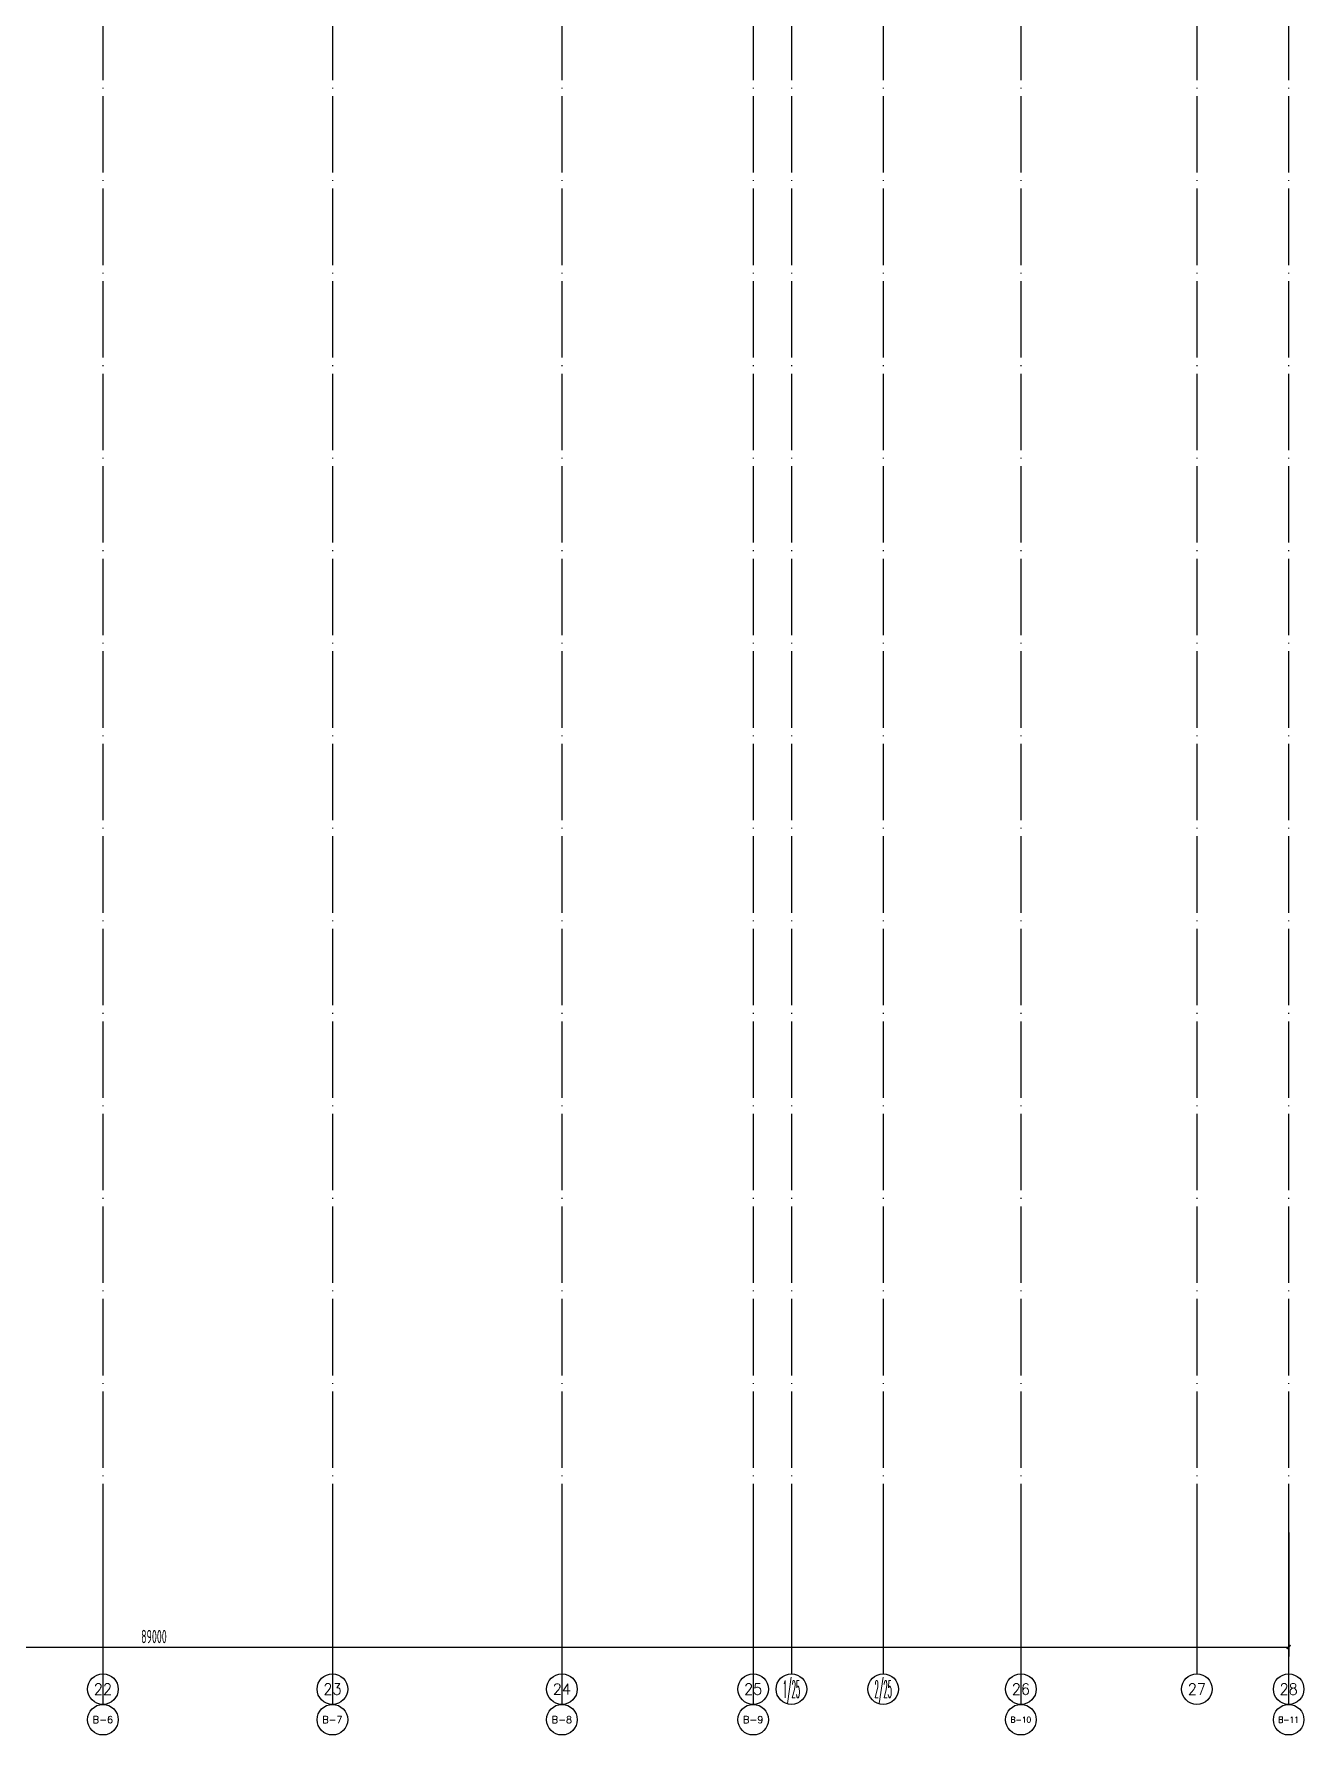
# Model space of a CAD drawing. Extents: x -473190 to 2138458, y -81875 to 2633646.
# Drawn here: x 1070655 to 1120457, y -66715 to 20 of the extents above; entities that cross this region are included whole.
import ezdxf
from ezdxf.enums import TextEntityAlignment as Align

# ---------------------------------------------------------------- set-up
doc = ezdxf.new("R2010")
doc.units = 0
doc.header["$LTSCALE"] = 1000
doc.linetypes.add('DOTE', pattern=[2.42, 2, -0.2, 0.02, -0.2])
for name, color, linetype in [('AXIS', 3, 'Continuous'), ('AXIS_TEXT', 7, 'Continuous'), ('DOTE', 1, 'DOTE')]:
    doc.layers.add(name, color=color, linetype=linetype)
doc.styles.add('_TCH_AXIS', font='COMPLEX', dxfattribs={"bigfont": 'GBCBIG'})
doc.styles.add('_TCH_DIM_T3', font='tssdeng.shx', dxfattribs={"width": 0.564706, "bigfont": '@@@tssdchn.shx'})
doc.styles.add('COMPLEX', font='COMPLEX.shx', dxfattribs={"width": 0.65})
doc.dimstyles.new('_TCH_ARCH&&150', dxfattribs={"dimtxt": 525, "dimasz": 150, "dimexe": 375, "dimexo": 450, "dimgap": 150, "dimtad": 1, "dimdec": 0, "dimzin": 0, "dimdsep": 46, "dimtxsty": '_TCH_DIM_T3', "dimblk": 'ARCHTICK', "dimcen": 0.09, "dimclrt": 7, "dimazin": 2, "dimtfac": 1, "dimtdec": 0, "dimtix": 1, "dimtmove": 2, "dimatfit": 3, "dimfxl": 0, "dimtolj": 1, "dimtzin": 0, "dimarcsym": 0})

# ---------------------------------------------------------------- blocks, each defined once
blk = doc.blocks.new('_AXISO')
blk.add_circle((0, 0), 0.5)
at = {"layer": 'AXIS_TEXT', "style": 'COMPLEX', "width": 1.041667}
blk.add_attdef('A', text='', height=0.56, dxfattribs=at).set_placement((-0.25, -0.28), (0.25, -0.28), align=Align.FIT)
blk = doc.blocks.new('_ArchTick')
at = {"color": 0, "linetype": 'ByBlock', "const_width": 0.4}
blk.add_lwpolyline([(-0.5, -0.5), (0.5, 0.5)], dxfattribs=at)
blk = doc.blocks.new('*D1823')
at = {"layer": 'AXIS', "color": 0, "lineweight": -2, "transparency": 16777216}
for p, q in [((1105425, 49351), (1109048, 46089)), ((1019273, -53056), (1108769, 46340)), ((1015929, -50045), (1019551, -53307))]:
    blk.add_line(p, q, dxfattribs=at)
at = {"layer": 'Defpoints', "color": 0, "transparency": 16777216}
for p in [(1105090, 49652), (1108769, 46340), (1015594, -49743)]:
    blk.add_point(p, dxfattribs=at)
at = {"layer": 'AXIS', "color": 0, "lineweight": -2, "transparency": 16777216, "xscale": 150, "yscale": 150, "zscale": 150}
for p, rotation in [((1108769, 46340), 47.99999999999579), ((1019273, -53056), 227.9999999999958)]:
    blk.add_blockref('_ArchTick', p, dxfattribs=dict(at, rotation=rotation))
at = {"layer": 'AXIS', "color": 7, "transparency": 16777216, "insert": (1063714, -3082), "char_height": 525, "attachment_point": 5, "rotation": 48, "style": '_TCH_DIM_T3'}
blk.add_mtext('\\A1;133750', dxfattribs=at)
blk = doc.blocks.new('*D1850')
at = {"layer": 'AXIS', "color": 0, "lineweight": -2, "transparency": 16777216}
for p, q in [((918457, -58765), (918457, -63640)), ((1119857, -58765), (1119857, -63640)), ((918457, -63265), (1119857, -63265))]:
    blk.add_line(p, q, dxfattribs=at)
at = {"layer": 'Defpoints', "color": 0, "transparency": 16777216}
for p in [(918457, -58315), (1119857, -58315), (1119857, -63265)]:
    blk.add_point(p, dxfattribs=at)
at = {"layer": 'AXIS', "color": 0, "lineweight": -2, "transparency": 16777216, "xscale": 150, "yscale": 150, "zscale": 150, "rotation": 180}
blk.add_blockref('_ArchTick', (918457, -63265), dxfattribs=at)
at = {"layer": 'AXIS', "color": 0, "lineweight": -2, "transparency": 16777216, "xscale": 150, "yscale": 150, "zscale": 150}
blk.add_blockref('_ArchTick', (1119857, -63265), dxfattribs=at)
at = {"layer": 'AXIS', "color": 7, "transparency": 16777216, "insert": (1019157, -62853), "char_height": 525, "attachment_point": 5, "style": '_TCH_DIM_T3'}
blk.add_mtext('\\A1;201400', dxfattribs=at)
blk = doc.blocks.new('*D1870')
at = {"layer": 'AXIS', "color": 0, "lineweight": -2, "transparency": 16777216}
for p, q in [((1030857, -58765), (1030857, -63640)), ((1119857, -58765), (1119857, -63640)), ((1030857, -63265), (1119857, -63265))]:
    blk.add_line(p, q, dxfattribs=at)
at = {"layer": 'Defpoints', "color": 0, "transparency": 16777216}
for p in [(1030857, -58315), (1119857, -58315), (1119857, -63265)]:
    blk.add_point(p, dxfattribs=at)
at = {"layer": 'AXIS', "color": 0, "lineweight": -2, "transparency": 16777216, "xscale": 150, "yscale": 150, "zscale": 150, "rotation": 180}
blk.add_blockref('_ArchTick', (1030857, -63265), dxfattribs=at)
at = {"layer": 'AXIS', "color": 0, "lineweight": -2, "transparency": 16777216, "xscale": 150, "yscale": 150, "zscale": 150}
blk.add_blockref('_ArchTick', (1119857, -63265), dxfattribs=at)
at = {"layer": 'AXIS', "color": 7, "transparency": 16777216, "insert": (1075357, -62853), "char_height": 525, "attachment_point": 5, "style": '_TCH_DIM_T3'}
blk.add_mtext('\\A1;89000', dxfattribs=at)

msp = doc.modelspace()

# ---------------------------------------------------------------- linework, layer by layer
at = {"layer": 'AXIS'}
for p, q in [((1073356.7, -58315.4), (1073356.7, -65515.4)), ((1073356.7, -58315.4), (1073356.7, -64315.4)), ((1082356.7, -58315.4), (1082356.7, -65515.4)), ((1082356.7, -58315.4), (1082356.7, -64315.4)), ((1091356.7, -58315.4), (1091356.7, -65515.4)), ((1091356.7, -58315.4), (1091356.7, -64315.4)), ((1098856.7, -58315.4), (1098856.7, -65515.4)), ((1098856.7, -58315.4), (1098856.7, -64315.4)), ((1100356.7, -58315.4), (1100356.7, -64315.4)), ((1103956.7, -58315.4), (1103956.7, -64315.4)), ((1109356.7, -58315.4), (1109356.7, -65515.4)), ((1109356.7, -58315.4), (1109356.7, -64315.4)), ((1116256.7, -58315.4), (1116256.7, -64315.4)), ((1119856.7, -58315.4), (1119856.7, -65515.4)), ((1119856.7, -58315.4), (1119856.7, -64315.4))]:
    msp.add_line(p, q, dxfattribs=at)
at = {"layer": 'DOTE', "color": 16, "linetype": 'DOTE', "ltscale": 1.5}
for p, q in [((1073356.7, 171823.5), (1073356.7, -58315.4)), ((1082356.7, 171823.5), (1082356.7, -58315.4)), ((1091356.7, 171823.5), (1091356.7, -58315.4)), ((1098856.7, 171823.5), (1098856.7, -58315.4)), ((1109356.7, 171823.5), (1109356.7, -58315.4)), ((1119856.7, 171823.5), (1119856.7, -58315.4))]:
    msp.add_line(p, q, dxfattribs=at)
at = {"layer": 'DOTE', "color": 127, "linetype": 'DOTE', "ltscale": 1.5}
for p, q in [((1100356.7, 171823.5), (1100356.7, -58315.4)), ((1103956.7, 171823.5), (1103956.7, -58315.4)), ((1116256.7, 171823.5), (1116256.7, -58315.4))]:
    msp.add_line(p, q, dxfattribs=at)

# ---------------------------------------------------------------- block references
at = {"layer": 'AXIS'}
ref = msp.add_blockref('_AXISO', (1073356.7, -64915.4), dxfattribs=dict(at, xscale=1200, yscale=1200, zscale=1200))
ref.add_attrib('A', '22', dxfattribs={"layer": 'AXIS_TEXT', "height": 441.41, "style": '_TCH_AXIS'}).set_placement((1072999.4, -65136.1), (1073714, -65136.1), align=Align.FIT)
ref = msp.add_blockref('_AXISO', (1082356.7, -64915.4), dxfattribs=dict(at, xscale=1200, yscale=1200, zscale=1200))
ref.add_attrib('A', '23', dxfattribs={"layer": 'AXIS_TEXT', "height": 441.41, "style": '_TCH_AXIS'}).set_placement((1081999.4, -65136.1), (1082714, -65136.1), align=Align.FIT)
ref = msp.add_blockref('_AXISO', (1091356.7, -64915.4), dxfattribs=dict(at, xscale=1200, yscale=1200, zscale=1200))
ref.add_attrib('A', '24', dxfattribs={"layer": 'AXIS_TEXT', "height": 423.25, "style": '_TCH_AXIS'}).set_placement((1090993.9, -65127), (1091719.5, -65127), align=Align.FIT)
ref = msp.add_blockref('_AXISO', (1098856.7, -64915.4), dxfattribs=dict(at, xscale=1200, yscale=1200, zscale=1200))
ref.add_attrib('A', '25', dxfattribs={"layer": 'AXIS_TEXT', "height": 441.41, "style": '_TCH_AXIS'}).set_placement((1098499.4, -65136.1), (1099214, -65136.1), align=Align.FIT)
ref = msp.add_blockref('_AXISO', (1100356.7, -64915.4), dxfattribs=dict(at, xscale=1200, yscale=1200, zscale=1200))
ref.add_attrib('A', '1/25', dxfattribs={"layer": 'AXIS_TEXT', "height": 678.82, "style": '_TCH_AXIS', "width": 0.295775}).set_placement((1100017.3, -65254.8), (1100696.1, -65254.8), align=Align.FIT)
ref = msp.add_blockref('_AXISO', (1103956.7, -64915.4), dxfattribs=dict(at, xscale=1200, yscale=1200, zscale=1200))
ref.add_attrib('A', '2/25', dxfattribs={"layer": 'AXIS_TEXT', "height": 678.82, "style": '_TCH_AXIS', "width": 0.276316}).set_placement((1103617.3, -65254.8), (1104296.1, -65254.8), align=Align.FIT)
ref = msp.add_blockref('_AXISO', (1109356.7, -64915.4), dxfattribs=dict(at, xscale=1200, yscale=1200, zscale=1200))
ref.add_attrib('A', '26', dxfattribs={"layer": 'AXIS_TEXT', "height": 441.41, "style": '_TCH_AXIS'}).set_placement((1108999.4, -65136.1), (1109714, -65136.1), align=Align.FIT)
ref = msp.add_blockref('_AXISO', (1116256.7, -64915.4), dxfattribs=dict(at, xscale=1200, yscale=1200, zscale=1200))
ref.add_attrib('A', '27', dxfattribs={"layer": 'AXIS_TEXT', "height": 441.41, "style": '_TCH_AXIS'}).set_placement((1115899.4, -65136.1), (1116614, -65136.1), align=Align.FIT)
ref = msp.add_blockref('_AXISO', (1119856.7, -64915.4), dxfattribs=dict(at, xscale=1200, yscale=1200, zscale=1200))
ref.add_attrib('A', '28', dxfattribs={"layer": 'AXIS_TEXT', "height": 441.41, "style": '_TCH_AXIS'}).set_placement((1119499.4, -65136.1), (1120214, -65136.1), align=Align.FIT)
ref = msp.add_blockref('_AXISO', (1073356.7, -66115.4), dxfattribs=dict(at, xscale=1200, yscale=1200, zscale=1200))
ref.add_attrib('A', 'B-6', dxfattribs={"layer": 'AXIS_TEXT', "height": 269.48, "style": '_TCH_AXIS'}).set_placement((1072958.9, -66250.2), (1073754.5, -66250.2), align=Align.FIT)
ref = msp.add_blockref('_AXISO', (1082356.7, -66115.4), dxfattribs=dict(at, xscale=1200, yscale=1200, zscale=1200))
ref.add_attrib('A', 'B-7', dxfattribs={"layer": 'AXIS_TEXT', "height": 269.48, "style": '_TCH_AXIS'}).set_placement((1081958.9, -66250.2), (1082754.5, -66250.2), align=Align.FIT)
ref = msp.add_blockref('_AXISO', (1091356.7, -66115.4), dxfattribs=dict(at, xscale=1200, yscale=1200, zscale=1200))
ref.add_attrib('A', 'B-8', dxfattribs={"layer": 'AXIS_TEXT', "height": 269.48, "style": '_TCH_AXIS'}).set_placement((1090958.9, -66250.2), (1091754.5, -66250.2), align=Align.FIT)
ref = msp.add_blockref('_AXISO', (1098856.7, -66115.4), dxfattribs=dict(at, xscale=1200, yscale=1200, zscale=1200))
ref.add_attrib('A', 'B-9', dxfattribs={"layer": 'AXIS_TEXT', "height": 269.48, "style": '_TCH_AXIS'}).set_placement((1098458.9, -66250.2), (1099254.5, -66250.2), align=Align.FIT)
ref = msp.add_blockref('_AXISO', (1109356.7, -66115.4), dxfattribs=dict(at, xscale=1200, yscale=1200, zscale=1200))
ref.add_attrib('A', 'B-10', dxfattribs={"layer": 'AXIS_TEXT', "height": 221.02, "style": '_TCH_AXIS'}).set_placement((1108951.5, -66225.9), (1109761.9, -66225.9), align=Align.FIT)
ref = msp.add_blockref('_AXISO', (1119856.7, -66115.4), dxfattribs=dict(at, xscale=1200, yscale=1200, zscale=1200))
ref.add_attrib('A', 'B-11', dxfattribs={"layer": 'AXIS_TEXT', "height": 235.2, "style": '_TCH_AXIS'}).set_placement((1119453.5, -66233), (1120259.9, -66233), align=Align.FIT)

# ---------------------------------------------------------------- dimensions: what is measured, and where the dimension line sits
for p1, p2, picture, middle in [((1015594.2, -49743.5), (1105090.4, 49652.1), '*D1823', (1063714.3, -3081.8)), ((918456.7, -58315.4), (1119856.7, -58315.4), '*D1850', (1019156.7, -62852.9)), ((1030856.7, -58315.4), (1119856.7, -58315.4), '*D1870', (1075356.7, -62852.9))]:
    dim = msp.add_aligned_dim(p1=p1, p2=p2, distance=-4950, dimstyle='_TCH_ARCH&&150', dxfattribs=at)
    dim.commit()
    dim.dimension.update_dxf_attribs({"geometry": picture, "text_midpoint": middle})

doc.saveas('drawing.dxf')
